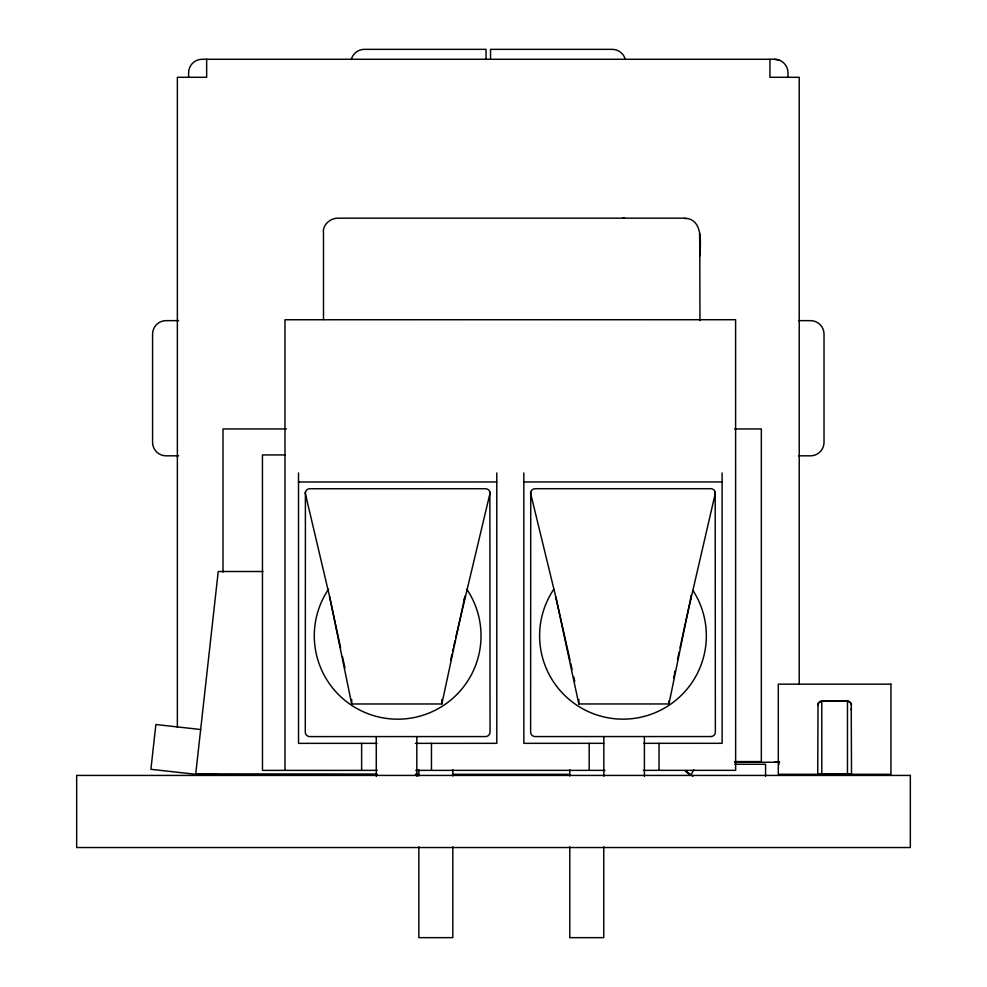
<?xml version="1.0" encoding="UTF-8"?>
<svg xmlns="http://www.w3.org/2000/svg" width="987" height="987" viewBox="0 0 987 987"><rect width="100%" height="100%" fill="white"/><g stroke="black" fill="none" stroke-linecap="round" stroke-linejoin="round"><path stroke-width="1.48" d="M847.475 774.19L847.475 701.066L821.789 701.066L818.038 703.571L817.729 774.19L851.522 774.19L851.213 703.571L847.87 701.078L821.789 701.066A4.059 4.059 0 0 0 817.729 705.113M376.874 774.511L195.685 774.289L218.226 571.51L262.986 571.51M305.415 492.081L305.291 732.083A4.503 4.503 0 0 0 309.795 736.598L485.542 736.573A4.503 4.503 0 0 0 490.045 732.07L489.873 492.069M530.735 492.057L530.611 732.058A4.503 4.503 0 0 0 535.114 736.573L710.862 736.549A4.503 4.503 0 0 0 715.365 732.046L715.193 492.044M851.213 709.826L851.522 708.271M685.521 622.242L715.341 493.204A4.503 4.503 0 0 0 710.837 488.701L535.09 488.713A4.503 4.503 0 0 0 530.587 493.229L555.854 597.16L578.826 703.953L668.952 703.953L691.295 595.457L690.505 599.183M464.198 599.825L465.025 596.099L441.831 703.978L351.693 703.978L329.584 596.555L305.267 493.253A4.503 4.503 0 0 1 309.77 488.738L485.518 488.725A4.503 4.503 0 0 1 490.021 493.229L455.661 637.787M673.553 677.995L674.17 675.145M674.479 673.714L675.083 670.852M677.538 659.415L679.081 652.271M679.994 647.978L685.212 623.673M450.603 660.352L451.947 654.332M452.626 651.321L453.292 648.311M453.638 646.806L454.982 640.797M351.286 59.479L351.631 58.369A13.522 13.522 0 0 1 364.376 49.35L486.048 49.35L486.048 58.369M693.084 776.164A22.541 22.541 0 0 1 690.851 775.128L693.75 769.712M778.965 60.034L774.45 59.269L202.15 59.269A13.522 13.522 0 0 0 188.628 72.779L188.628 77.381M699.968 320.578L699.795 255.892C700.486 243.258 703.509 218.793 684.497 218.238M178.61 320.639L166.1 320.639A13.522 13.522 0 0 0 152.578 334.149L152.578 442.312A13.522 13.522 0 0 0 166.1 455.821L178.61 455.821M798.582 320.639L810.512 320.639A13.522 13.522 0 0 1 824.022 334.149L824.022 442.312A13.522 13.522 0 0 1 810.512 455.821L798.582 455.821M286.44 428.95L223 428.95L223 572.164M734.587 428.95L761.335 428.95L761.335 761.582L734.587 761.582M284.984 454.945L262.443 454.945L262.48 770.391L377.293 770.378M298.506 481.989L496.782 481.964M523.826 481.964L722.102 481.94M376.923 743.347L298.53 743.359L298.506 472.97M415.342 743.347L496.806 743.334L496.782 472.946M603.773 743.322L523.85 743.334L523.826 472.946M643.734 743.322L722.126 743.31L722.102 472.921M734.871 762.26L779.557 762.26M734.747 764.271L765.567 764.271L765.567 776.288M415.749 770.378L604.92 770.366M643.376 770.353L735.648 770.341L735.599 319.714L284.972 319.751L285.009 770.391M195.685 774.289L377.219 774.289M415.675 774.289L418.747 774.289M452.589 774.289L569.499 774.289M415.416 774.511L418.5 774.511M622.772 218.164L624.598 218.238M200.669 729.504L155.884 724.532L150.9 769.317L196.586 774.388L218.041 774.511M625.314 59.479L624.968 58.369A13.522 13.522 0 0 0 612.224 49.35L490.551 49.35L490.551 58.369M555.854 597.16L567.007 646.806M567.34 648.299L570.042 660.34M570.72 663.35L572.065 669.371M573.755 676.885L574.767 681.4M556.15 598.541L556.434 599.812M329.584 596.555L335.111 622.279M335.42 623.71L340.638 648.015M342.477 656.589L344.944 668.026M699.561 233.327L699.968 255.892M821.789 701.066L821.789 774.19M799.236 684.213L799.236 77.294L769.946 77.294L769.946 59.269M787.971 77.381L787.971 72.779A13.522 13.522 0 0 0 774.45 59.269M778.965 761.508L778.965 764.518M668.952 700.943L668.952 703.953M659.045 743.322L659.045 770.353M644.388 736.561L644.4 776.275M603.834 736.561L603.834 776.275M603.748 846.809L603.748 937.65L569.783 937.65L569.783 846.809M589.19 743.322L589.19 770.366M578.826 699.45L578.826 703.953M569.783 769.823L569.783 775.992M452.811 769.823L452.811 775.992M452.811 846.809L452.811 937.65L418.846 937.65L418.846 846.809M441.831 699.462L441.831 703.978M431.467 743.334L431.467 770.378M418.846 769.823L418.846 775.992M416.822 736.586L416.822 776.3M376.269 736.586L376.269 776.3M361.624 743.347L361.624 770.391M351.693 699.475L351.693 703.978M323.489 319.554L323.489 233.253C322.12 225.196 330.04 218.238 337.727 218.164L682.227 218.164A15.089 14.867 -90 0 1 686.076 218.67M206.653 59.269L206.653 77.294L177.364 77.294L177.364 727.394M691.677 775.128A22.541 22.528 -61.8 0 1 685.854 770.637M690.851 775.128A22.541 22.528 -61.8 0 1 685.027 770.637M847.475 701.066A4.059 4.059 0 0 1 851.522 705.113M777.953 761.804A13.522 13.522 0 0 1 774.45 762.26M738.399 762.26A13.522 13.522 0 0 1 734.908 761.804M692.899 590.386A83.364 83.364 0 0 1 677.304 699.018A83.364 83.364 0 0 1 567.562 698.068A83.364 83.364 0 0 1 553.843 589.19M466.777 589.202A83.364 83.364 0 0 1 452.725 698.401A83.364 83.364 0 0 1 342.612 698.414A83.364 83.364 0 0 1 328.523 589.214M890.953 684.164L778.299 684.164L778.299 774.289L890.953 774.289L890.953 684.164M910.335 775.424L76.665 775.424L76.665 847.525L910.335 847.525L910.335 775.424"/></g></svg>
